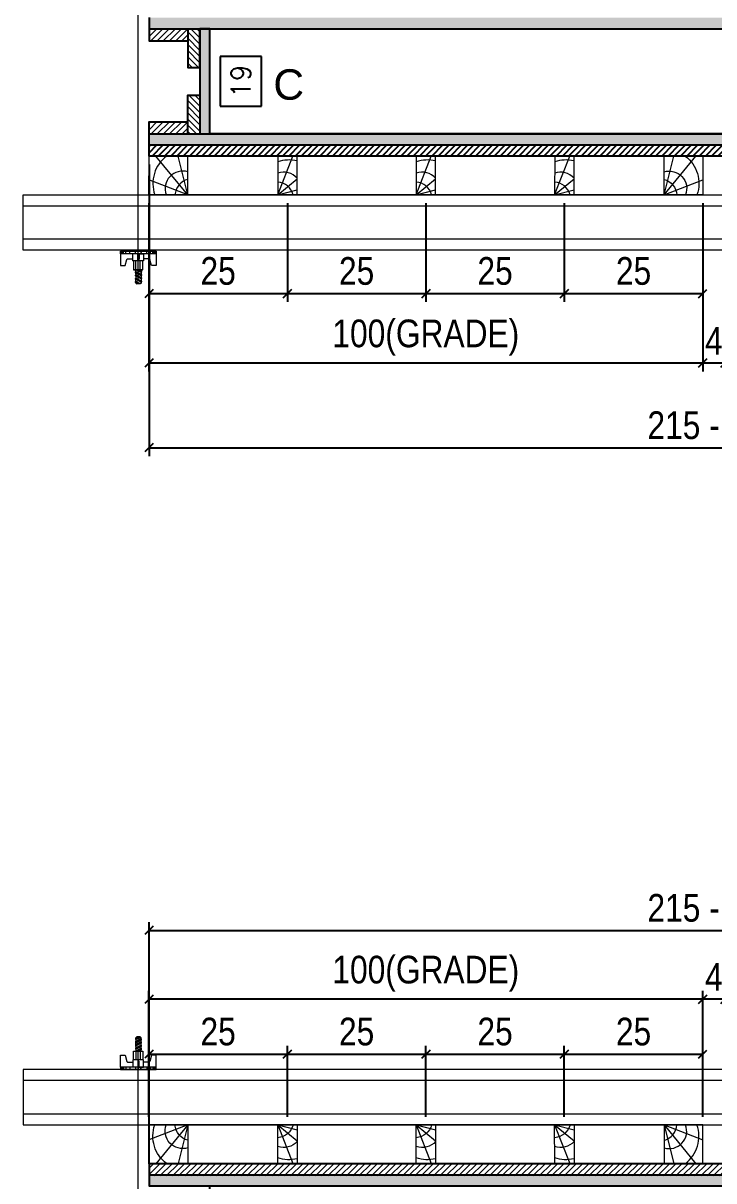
# Model space of a CAD drawing. Extents: x 14400 to 24104, y -21631 to 6985.
# Drawn here: x 21661.1 to 21910.5, y 1764.5 to 2182.7 of the extents above; entities that cross this region are included whole.
import ezdxf
from ezdxf.enums import TextEntityAlignment as Align

# ---------------------------------------------------------------- set-up
doc = ezdxf.new("R2010")
doc.units = 0
for name, color, linetype in [('CHAPA', 1, 'Continuous'), ('COTA', 241, 'Continuous'), ('MTH-PILAR-SEGUE', 5, 'Continuous'), ('SARRAFO', 251, 'Continuous'), ('TEXTO_GERAL', 7, 'Continuous')]:
    doc.layers.add(name, color=color, linetype=linetype)
for name, color, linetype, lineweight in [('Hachura', 251, 'Continuous', 9), ('Madeira', 126, 'Continuous', 18), ('Perfil Metálico', 224, 'Continuous', 18)]:
    doc.layers.add(name, color=color, linetype=linetype, lineweight=lineweight)
doc.styles.add('ARIAL', font='arial.ttf')
doc.styles.add('COTA TECNICA 2X', font='techl___.ttf', dxfattribs={"height": 10})
doc.styles.add('ROMANS', font='romans.shx')
doc.dimstyles.new('SECAO PILAR', dxfattribs={"dimtxt": 10, "dimasz": 3, "dimexe": 3, "dimexo": 3, "dimgap": 3, "dimtad": 1, "dimdec": 1, "dimlfac": 0.5, "dimzin": 12, "dimdsep": 46, "dimtxsty": 'COTA TECNICA 2X', "dimblk1": 'OBLIQUE', "dimblk2": 'OBLIQUE', "dimsah": 1, "dimcen": 0.9, "dimclrd": 256, "dimclre": 256, "dimclrt": 256, "dimadec": 1, "dimazin": 3, "dimtfac": 1, "dimtdec": 1, "dimtmove": 0, "dimatfit": 3, "dimfxl": 1, "dimtolj": 1, "dimtzin": 12, "dimarcsym": 0})
doc.dimstyles.new('SECÇÃO 2', dxfattribs={"dimtxt": 7, "dimasz": 6, "dimexe": 0.18, "dimexo": 2, "dimgap": -4, "dimtad": 3, "dimdec": 1, "dimlfac": 0.5, "dimzin": 12, "dimdsep": 46, "dimtxsty": 'ROMANS', "dimblk": 'ARCHTICK', "dimcen": 0.09, "dimse1": 1, "dimse2": 1, "dimsd1": 1, "dimsd2": 1, "dimclrd": 180, "dimclre": 5, "dimclrt": 1, "dimadec": 0, "dimazin": 3, "dimtfac": 1, "dimtdec": 1, "dimtofl": 0, "dimtmove": 0, "dimatfit": 3, "dimldrblk": 'ARCHTICK', "dimfxl": 1, "dimtolj": 1, "dimtzin": 0, "dimarcsym": 0})
pattern_1 = [(225, (12582.5476, -20748.7486), (1.12253202, -1.12253202), [])]
pattern_2 = [(315, (44616.3076, -7322.2923), (1.12253202, 1.12253202), [])]

# ---------------------------------------------------------------- blocks, each defined once
blk = doc.blocks.new('*D1159')
at = {"layer": 'COTA', "color": 180, "lineweight": -2, "transparency": 16777216}
for p, q in [((21945.67, 2161.66), (21919.33, 2161.66)), ((21919.33, 2161.66), (21919.33, 2146.66)), ((21945.67, 2146.66), (21945.67, 2161.66)), ((21919.33, 2146.66), (21945.67, 2146.66))]:
    blk.add_line(p, q, dxfattribs=at)
at = {"layer": 'Defpoints', "color": 0, "transparency": 16777216}
for p in [(21728.5, 2142.66), (22136.5, 2142.66), (22136.5, 2142.66)]:
    blk.add_point(p, dxfattribs=at)
at = {"layer": 'COTA', "color": 1, "transparency": 16777216, "insert": (21932.5, 2154.16), "char_height": 7, "attachment_point": 5, "style": 'ROMANS'}
blk.add_mtext('\\A1;204', dxfattribs=at)
blk = doc.blocks.new('_ArchTick')
at = {"color": 0, "linetype": 'ByBlock', "const_width": 0.15}
blk.add_lwpolyline([(-0.5, -0.5), (0.5, 0.5)], dxfattribs=at)
blk = doc.blocks.new('*D1161')
at = {"layer": 'COTA', "color": 180, "lineweight": -2, "transparency": 16777216}
for p, q in [((21747.16, 2170.66), (21732.16, 2170.66)), ((21732.16, 2170.66), (21732.16, 2152.66)), ((21747.16, 2152.66), (21747.16, 2170.66)), ((21732.16, 2152.66), (21747.16, 2152.66))]:
    blk.add_line(p, q, dxfattribs=at)
at = {"layer": 'Defpoints', "color": 0, "transparency": 16777216}
for p in [(21728.5, 2180.66), (21751.16, 2180.66), (21728.5, 2142.66)]:
    blk.add_point(p, dxfattribs=at)
at = {"layer": 'COTA', "color": 1, "transparency": 16777216, "insert": (21739.66, 2161.66), "char_height": 7, "attachment_point": 5, "rotation": 90, "style": 'ROMANS'}
blk.add_mtext('\\A1;19', dxfattribs=at)
blk = doc.blocks.new('*D1163')
at = {"layer": 'COTA', "color": 180, "lineweight": -2, "transparency": 16777216}
for p, q in [((22186.5, 2179.03), (22160.5, 2179.03)), ((22160.5, 2179.03), (22160.5, 2164.03)), ((22186.5, 2164.03), (22186.5, 2179.03)), ((22160.5, 2164.03), (22186.5, 2164.03))]:
    blk.add_line(p, q, dxfattribs=at)
at = {"layer": 'Defpoints', "color": 0, "transparency": 16777216}
for p in [(21728.5, 2180.66), (22618.5, 2180.66), (22618.5, 2160.03)]:
    blk.add_point(p, dxfattribs=at)
at = {"layer": 'COTA', "color": 1, "transparency": 16777216, "insert": (22173.5, 2171.53), "char_height": 7, "attachment_point": 5, "style": 'ROMANS'}
blk.add_mtext('\\A1;445', dxfattribs=at)
blk = doc.blocks.new('_Oblique')
at = {"color": 0, "linetype": 'ByBlock', "lineweight": -2}
blk.add_line((-0.5, -0.5), (0.5, 0.5), dxfattribs=at)
blk = doc.blocks.new('*D1169')
at = {"layer": 'COTA', "lineweight": -2, "transparency": 16777216}
for p, q in [((21706.5, 2131.66), (21706.5, 2026.26)), ((22136.5, 2131.66), (22136.5, 2026.26)), ((21706.5, 2029.26), (22136.5, 2029.26))]:
    blk.add_line(p, q, dxfattribs=at)
at = {"layer": 'Defpoints', "color": 0, "transparency": 16777216}
for p in [(21706.5, 2134.66), (22136.5, 2134.66), (22136.5, 2029.26)]:
    blk.add_point(p, dxfattribs=at)
at = {"layer": 'COTA', "lineweight": -2, "transparency": 16777216, "xscale": 3, "yscale": 3, "zscale": 3, "rotation": 180}
blk.add_blockref('_Oblique', (21706.5, 2029.26), dxfattribs=at)
at = {"layer": 'COTA', "lineweight": -2, "transparency": 16777216, "xscale": 3, "yscale": 3, "zscale": 3}
blk.add_blockref('_Oblique', (22136.5, 2029.26), dxfattribs=at)
at = {"layer": 'COTA', "transparency": 16777216, "insert": (21921.5, 2037.36), "char_height": 10, "attachment_point": 5, "style": 'COTA TECNICA 2X'}
blk.add_mtext('\\A1;215 - PAINEL', dxfattribs=at)
blk = doc.blocks.new('PONTALETE')
at = {"layer": 'Madeira'}
for q in [(2.71, 7), (7, 5.76), (7, 1.74)]:
    blk.add_line((0, 0), q, dxfattribs=at)
blk.add_lwpolyline([(0, 0), (7, 0), (7, 7), (0, 7)], close=True, dxfattribs=at)
for centre, radius, start, end in [((2.04, 0.06), 6.23, 37.2818, 109.0913), ((1.09, 0.9), 3.19, 343.603, 109.9847), ((-0.21, -0.78), 3.09, 14.6322, 86.0383)]:
    blk.add_arc(centre, radius, start, end, dxfattribs=at)
blk = doc.blocks.new('MEIO PONTALETE')
at = {"layer": 'Madeira'}
for q in [(2.71, 7), (3.5, 2.88), (3.5, 0.87)]:
    blk.add_line((0, 0), q, dxfattribs=at)
blk.add_lwpolyline([(0, 0), (3.5, 0), (3.5, 7), (0, 7)], close=True, dxfattribs=at)
for centre, radius, start, end in [((2.04, 0.06), 6.23, 76.4499, 109.0913), ((1.09, 0.9), 3.19, 40.9063, 109.9847), ((-0.21, -0.78), 3.09, 14.6322, 86.0383)]:
    blk.add_arc(centre, radius, start, end, dxfattribs=at)
blk = doc.blocks.new('*D2340')
at = {"layer": 'COTA', "lineweight": -2, "transparency": 16777216}
for p, q in [((21706.45, 2117.69), (21706.45, 2081.97)), ((21756.47, 2117.69), (21756.47, 2081.97)), ((21706.45, 2084.97), (21756.47, 2084.97))]:
    blk.add_line(p, q, dxfattribs=at)
at = {"layer": 'Defpoints', "color": 0, "transparency": 16777216}
for p in [(21706.45, 2120.69), (21756.47, 2120.69), (21756.47, 2084.97)]:
    blk.add_point(p, dxfattribs=at)
at = {"layer": 'COTA', "lineweight": -2, "transparency": 16777216, "xscale": 3, "yscale": 3, "zscale": 3, "rotation": 180}
blk.add_blockref('_Oblique', (21706.45, 2084.97), dxfattribs=at)
at = {"layer": 'COTA', "lineweight": -2, "transparency": 16777216, "xscale": 3, "yscale": 3, "zscale": 3}
blk.add_blockref('_Oblique', (21756.47, 2084.97), dxfattribs=at)
at = {"layer": 'COTA', "transparency": 16777216, "insert": (21731.46, 2093.08), "char_height": 10, "attachment_point": 5, "style": 'COTA TECNICA 2X'}
blk.add_mtext('\\A1;25', dxfattribs=at)
blk = doc.blocks.new('*D2341')
at = {"layer": 'COTA', "lineweight": -2, "transparency": 16777216}
for p, q in [((21756.47, 2117.69), (21756.47, 2081.97)), ((21806.47, 2117.69), (21806.47, 2081.97)), ((21756.47, 2084.97), (21806.47, 2084.97))]:
    blk.add_line(p, q, dxfattribs=at)
at = {"layer": 'Defpoints', "color": 0, "transparency": 16777216}
for p in [(21756.47, 2120.69), (21806.47, 2120.69), (21806.47, 2084.97)]:
    blk.add_point(p, dxfattribs=at)
at = {"layer": 'COTA', "lineweight": -2, "transparency": 16777216, "xscale": 3, "yscale": 3, "zscale": 3, "rotation": 180}
blk.add_blockref('_Oblique', (21756.47, 2084.97), dxfattribs=at)
at = {"layer": 'COTA', "lineweight": -2, "transparency": 16777216, "xscale": 3, "yscale": 3, "zscale": 3}
blk.add_blockref('_Oblique', (21806.47, 2084.97), dxfattribs=at)
at = {"layer": 'COTA', "transparency": 16777216, "insert": (21781.47, 2093.08), "char_height": 10, "attachment_point": 5, "style": 'COTA TECNICA 2X'}
blk.add_mtext('\\A1;25', dxfattribs=at)
blk = doc.blocks.new('*D2342')
at = {"layer": 'COTA', "lineweight": -2, "transparency": 16777216}
for p, q in [((21806.47, 2117.69), (21806.47, 2081.97)), ((21856.47, 2117.69), (21856.47, 2081.97)), ((21806.47, 2084.97), (21856.47, 2084.97))]:
    blk.add_line(p, q, dxfattribs=at)
at = {"layer": 'Defpoints', "color": 0, "transparency": 16777216}
for p in [(21806.47, 2120.69), (21856.47, 2120.69), (21856.47, 2084.97)]:
    blk.add_point(p, dxfattribs=at)
at = {"layer": 'COTA', "lineweight": -2, "transparency": 16777216, "xscale": 3, "yscale": 3, "zscale": 3, "rotation": 180}
blk.add_blockref('_Oblique', (21806.47, 2084.97), dxfattribs=at)
at = {"layer": 'COTA', "lineweight": -2, "transparency": 16777216, "xscale": 3, "yscale": 3, "zscale": 3}
blk.add_blockref('_Oblique', (21856.47, 2084.97), dxfattribs=at)
at = {"layer": 'COTA', "transparency": 16777216, "insert": (21831.47, 2093.08), "char_height": 10, "attachment_point": 5, "style": 'COTA TECNICA 2X'}
blk.add_mtext('\\A1;25', dxfattribs=at)
blk = doc.blocks.new('*D2343')
at = {"layer": 'COTA', "lineweight": -2, "transparency": 16777216}
for p, q in [((21706.45, 2117.69), (21706.45, 2056.86)), ((21906.46, 2117.68), (21906.46, 2056.86)), ((21906.46, 2059.86), (21706.45, 2059.86))]:
    blk.add_line(p, q, dxfattribs=at)
at = {"layer": 'Defpoints', "color": 0, "transparency": 16777216}
for p in [(21706.45, 2120.69), (21906.46, 2120.68), (21706.45, 2059.86)]:
    blk.add_point(p, dxfattribs=at)
at = {"layer": 'COTA', "lineweight": -2, "transparency": 16777216, "xscale": 3, "yscale": 3, "zscale": 3, "rotation": 180}
blk.add_blockref('_Oblique', (21706.45, 2059.86), dxfattribs=at)
at = {"layer": 'COTA', "lineweight": -2, "transparency": 16777216, "xscale": 3, "yscale": 3, "zscale": 3}
blk.add_blockref('_Oblique', (21906.46, 2059.86), dxfattribs=at)
at = {"layer": 'COTA', "transparency": 16777216, "insert": (21806.45, 2069.08), "char_height": 10, "attachment_point": 5, "style": 'COTA TECNICA 2X'}
blk.add_mtext('\\A1;100(GRADE)', dxfattribs=at)
blk = doc.blocks.new('*D2344')
at = {"layer": 'COTA', "lineweight": -2, "transparency": 16777216}
for p, q in [((21856.47, 2117.69), (21856.47, 2081.97)), ((21906.46, 2117.64), (21906.46, 2081.97)), ((21856.47, 2084.97), (21906.46, 2084.97))]:
    blk.add_line(p, q, dxfattribs=at)
at = {"layer": 'Defpoints', "color": 0, "transparency": 16777216}
for p in [(21856.47, 2120.69), (21906.46, 2120.64), (21906.46, 2084.97)]:
    blk.add_point(p, dxfattribs=at)
at = {"layer": 'COTA', "lineweight": -2, "transparency": 16777216, "xscale": 3, "yscale": 3, "zscale": 3, "rotation": 180}
blk.add_blockref('_Oblique', (21856.47, 2084.97), dxfattribs=at)
at = {"layer": 'COTA', "lineweight": -2, "transparency": 16777216, "xscale": 3, "yscale": 3, "zscale": 3}
blk.add_blockref('_Oblique', (21906.46, 2084.97), dxfattribs=at)
at = {"layer": 'COTA', "transparency": 16777216, "insert": (21881.47, 2093.08), "char_height": 10, "attachment_point": 5, "style": 'COTA TECNICA 2X'}
blk.add_mtext('\\A1;25', dxfattribs=at)
blk = doc.blocks.new('*D2350')
at = {"layer": 'COTA', "lineweight": -2, "transparency": 16777216}
for p, q in [((21906.48, 2117.66), (21906.48, 2056.86)), ((21914.49, 2117.66), (21914.49, 2056.86)), ((21914.49, 2059.86), (21906.48, 2059.86))]:
    blk.add_line(p, q, dxfattribs=at)
at = {"layer": 'Defpoints', "color": 0, "transparency": 16777216}
for p in [(21906.48, 2120.66), (21914.49, 2120.66), (21906.48, 2059.86)]:
    blk.add_point(p, dxfattribs=at)
at = {"layer": 'COTA', "lineweight": -2, "transparency": 16777216, "xscale": 3, "yscale": 3, "zscale": 3, "rotation": 180}
blk.add_blockref('_Oblique', (21906.48, 2059.86), dxfattribs=at)
at = {"layer": 'COTA', "lineweight": -2, "transparency": 16777216, "xscale": 3, "yscale": 3, "zscale": 3}
blk.add_blockref('_Oblique', (21914.49, 2059.86), dxfattribs=at)
at = {"layer": 'COTA', "transparency": 16777216, "insert": (21910.48, 2067.94), "char_height": 10, "attachment_point": 5, "style": 'COTA TECNICA 2X'}
blk.add_mtext('\\A1;4', dxfattribs=at)
blk = doc.blocks.new('*D2430')
at = {"layer": 'COTA', "lineweight": -2, "transparency": 16777216}
for p, q in [((21706.5, 1773.66), (21706.5, 1857.9)), ((22136.5, 1773.66), (22136.5, 1857.9)), ((21706.5, 1854.9), (22136.5, 1854.9))]:
    blk.add_line(p, q, dxfattribs=at)
at = {"layer": 'Defpoints', "color": 0, "transparency": 16777216}
for p in [(22136.5, 1854.9), (21706.5, 1770.66), (22136.5, 1770.66)]:
    blk.add_point(p, dxfattribs=at)
at = {"layer": 'COTA', "lineweight": -2, "transparency": 16777216, "xscale": 3, "yscale": 3, "zscale": 3, "rotation": 180}
blk.add_blockref('_Oblique', (21706.5, 1854.9), dxfattribs=at)
at = {"layer": 'COTA', "lineweight": -2, "transparency": 16777216, "xscale": 3, "yscale": 3, "zscale": 3}
blk.add_blockref('_Oblique', (22136.5, 1854.9), dxfattribs=at)
at = {"layer": 'COTA', "transparency": 16777216, "insert": (21921.5, 1863.01), "char_height": 10, "attachment_point": 5, "style": 'COTA TECNICA 2X'}
blk.add_mtext('\\A1;215 - PAINEL', dxfattribs=at)
blk = doc.blocks.new('*D2431')
at = {"layer": 'COTA', "lineweight": -2, "transparency": 16777216}
for p, q in [((21706.45, 1787.63), (21706.45, 1813.22)), ((21756.47, 1787.63), (21756.47, 1813.22)), ((21706.45, 1810.22), (21756.47, 1810.22))]:
    blk.add_line(p, q, dxfattribs=at)
at = {"layer": 'Defpoints', "color": 0, "transparency": 16777216}
for p in [(21756.47, 1810.22), (21706.45, 1784.63), (21756.47, 1784.63)]:
    blk.add_point(p, dxfattribs=at)
at = {"layer": 'COTA', "lineweight": -2, "transparency": 16777216, "xscale": 3, "yscale": 3, "zscale": 3, "rotation": 180}
blk.add_blockref('_Oblique', (21706.45, 1810.22), dxfattribs=at)
at = {"layer": 'COTA', "lineweight": -2, "transparency": 16777216, "xscale": 3, "yscale": 3, "zscale": 3}
blk.add_blockref('_Oblique', (21756.47, 1810.22), dxfattribs=at)
at = {"layer": 'COTA', "transparency": 16777216, "insert": (21731.46, 1818.33), "char_height": 10, "attachment_point": 5, "style": 'COTA TECNICA 2X'}
blk.add_mtext('\\A1;25', dxfattribs=at)
blk = doc.blocks.new('*D2432')
at = {"layer": 'COTA', "lineweight": -2, "transparency": 16777216}
for p, q in [((21756.47, 1787.63), (21756.47, 1813.22)), ((21806.47, 1787.63), (21806.47, 1813.22)), ((21756.47, 1810.22), (21806.47, 1810.22))]:
    blk.add_line(p, q, dxfattribs=at)
at = {"layer": 'Defpoints', "color": 0, "transparency": 16777216}
for p in [(21806.47, 1810.22), (21756.47, 1784.63), (21806.47, 1784.63)]:
    blk.add_point(p, dxfattribs=at)
at = {"layer": 'COTA', "lineweight": -2, "transparency": 16777216, "xscale": 3, "yscale": 3, "zscale": 3, "rotation": 180}
blk.add_blockref('_Oblique', (21756.47, 1810.22), dxfattribs=at)
at = {"layer": 'COTA', "lineweight": -2, "transparency": 16777216, "xscale": 3, "yscale": 3, "zscale": 3}
blk.add_blockref('_Oblique', (21806.47, 1810.22), dxfattribs=at)
at = {"layer": 'COTA', "transparency": 16777216, "insert": (21781.47, 1818.33), "char_height": 10, "attachment_point": 5, "style": 'COTA TECNICA 2X'}
blk.add_mtext('\\A1;25', dxfattribs=at)
blk = doc.blocks.new('*D2433')
at = {"layer": 'COTA', "lineweight": -2, "transparency": 16777216}
for p, q in [((21806.47, 1787.63), (21806.47, 1813.22)), ((21856.47, 1787.63), (21856.47, 1813.22)), ((21806.47, 1810.22), (21856.47, 1810.22))]:
    blk.add_line(p, q, dxfattribs=at)
at = {"layer": 'Defpoints', "color": 0, "transparency": 16777216}
for p in [(21856.47, 1810.22), (21806.47, 1784.63), (21856.47, 1784.63)]:
    blk.add_point(p, dxfattribs=at)
at = {"layer": 'COTA', "lineweight": -2, "transparency": 16777216, "xscale": 3, "yscale": 3, "zscale": 3, "rotation": 180}
blk.add_blockref('_Oblique', (21806.47, 1810.22), dxfattribs=at)
at = {"layer": 'COTA', "lineweight": -2, "transparency": 16777216, "xscale": 3, "yscale": 3, "zscale": 3}
blk.add_blockref('_Oblique', (21856.47, 1810.22), dxfattribs=at)
at = {"layer": 'COTA', "transparency": 16777216, "insert": (21831.47, 1818.33), "char_height": 10, "attachment_point": 5, "style": 'COTA TECNICA 2X'}
blk.add_mtext('\\A1;25', dxfattribs=at)
blk = doc.blocks.new('*D2434')
at = {"layer": 'COTA', "lineweight": -2, "transparency": 16777216}
for p, q in [((21706.45, 1787.63), (21706.45, 1833.04)), ((21906.46, 1787.64), (21906.46, 1833.04)), ((21906.46, 1830.04), (21706.45, 1830.04))]:
    blk.add_line(p, q, dxfattribs=at)
at = {"layer": 'Defpoints', "color": 0, "transparency": 16777216}
for p in [(21706.45, 1830.04), (21706.45, 1784.63), (21906.46, 1784.64)]:
    blk.add_point(p, dxfattribs=at)
at = {"layer": 'COTA', "lineweight": -2, "transparency": 16777216, "xscale": 3, "yscale": 3, "zscale": 3, "rotation": 180}
blk.add_blockref('_Oblique', (21706.45, 1830.04), dxfattribs=at)
at = {"layer": 'COTA', "lineweight": -2, "transparency": 16777216, "xscale": 3, "yscale": 3, "zscale": 3}
blk.add_blockref('_Oblique', (21906.46, 1830.04), dxfattribs=at)
at = {"layer": 'COTA', "transparency": 16777216, "insert": (21806.45, 1839.26), "char_height": 10, "attachment_point": 5, "style": 'COTA TECNICA 2X'}
blk.add_mtext('\\A1;100(GRADE)', dxfattribs=at)
blk = doc.blocks.new('*D2435')
at = {"layer": 'COTA', "lineweight": -2, "transparency": 16777216}
for p, q in [((21856.47, 1787.63), (21856.47, 1813.22)), ((21906.46, 1787.68), (21906.46, 1813.22)), ((21856.47, 1810.22), (21906.46, 1810.22))]:
    blk.add_line(p, q, dxfattribs=at)
at = {"layer": 'Defpoints', "color": 0, "transparency": 16777216}
for p in [(21906.46, 1810.22), (21856.47, 1784.63), (21906.46, 1784.68)]:
    blk.add_point(p, dxfattribs=at)
at = {"layer": 'COTA', "lineweight": -2, "transparency": 16777216, "xscale": 3, "yscale": 3, "zscale": 3, "rotation": 180}
blk.add_blockref('_Oblique', (21856.47, 1810.22), dxfattribs=at)
at = {"layer": 'COTA', "lineweight": -2, "transparency": 16777216, "xscale": 3, "yscale": 3, "zscale": 3}
blk.add_blockref('_Oblique', (21906.46, 1810.22), dxfattribs=at)
at = {"layer": 'COTA', "transparency": 16777216, "insert": (21881.47, 1818.33), "char_height": 10, "attachment_point": 5, "style": 'COTA TECNICA 2X'}
blk.add_mtext('\\A1;25', dxfattribs=at)
blk = doc.blocks.new('*D2441')
at = {"layer": 'COTA', "lineweight": -2, "transparency": 16777216}
for p, q in [((21906.48, 1787.66), (21906.48, 1833.04)), ((21914.49, 1787.66), (21914.49, 1833.04)), ((21914.49, 1830.04), (21906.48, 1830.04))]:
    blk.add_line(p, q, dxfattribs=at)
at = {"layer": 'Defpoints', "color": 0, "transparency": 16777216}
for p in [(21906.48, 1830.04), (21906.48, 1784.66), (21914.49, 1784.66)]:
    blk.add_point(p, dxfattribs=at)
at = {"layer": 'COTA', "lineweight": -2, "transparency": 16777216, "xscale": 3, "yscale": 3, "zscale": 3, "rotation": 180}
blk.add_blockref('_Oblique', (21906.48, 1830.04), dxfattribs=at)
at = {"layer": 'COTA', "lineweight": -2, "transparency": 16777216, "xscale": 3, "yscale": 3, "zscale": 3}
blk.add_blockref('_Oblique', (21914.49, 1830.04), dxfattribs=at)
at = {"layer": 'COTA', "transparency": 16777216, "insert": (21910.48, 1838.11), "char_height": 10, "attachment_point": 5, "style": 'COTA TECNICA 2X'}
blk.add_mtext('\\A1;4', dxfattribs=at)
blk = doc.blocks.new('C')
at = {"layer": 'Hachura', "color": 0}
for p, q in [((0, 3.22), (0, -3.22)), ((0.45, 3.22), (0, 3.22)), ((0.46, 3.16), (0, 3.16)), ((0.46, 3.05), (0, 3.05)), ((0.46, 2.88), (0, 2.88)), ((0, 2.75), (0, -1.16)), ((0.46, 2.65), (0, 2.65)), ((0.46, 2.23), (0, 2.23)), ((0.45, -3.23), (0.45, 3.22)), ((0.45, 3.22), (2.58, 3.22)), ((2.58, 2.39), (1.47, 2.09)), ((2.58, 3.22), (2.58, 2.39)), ((0.46, 1.51), (0, 1.51)), ((0.39, 0.49), (0.17, 0.49)), ((1.74, 0.97), (0.45, 0.97)), ((1.45, 0.1), (0.45, 0.1)), ((1.35, 1.94), (1.35, 0.96)), ((1.74, -0.97), (1.74, 0.97)), ((1.74, 0.97), (1.74, 0.84)), ((1.74, 0.97), (1.74, 0.84)), ((1.74, 0.84), (3.35, 0.84)), ((3.35, 0.45), (1.74, 0.45)), ((3.32, 0.84), (3.32, -0.84)), ((3.35, 0.84), (3.35, -0.84)), ((3.68, 0.45), (3.35, 0.45)), ((3.84, -0.52), (3.35, 0.45)), ((3.35, 0.06), (3.67, -0.57)), ((3.68, 0.45), (4.16, -0.52)), ((3.72, 0.5), (4.25, -0.57)), ((4.37, -0.55), (3.83, 0.53)), ((4.15, 0.45), (3.93, 0.45)), ((4.42, -0.52), (3.93, 0.45)), ((4.15, 0.45), (4.26, 0.45)), ((4.26, 0.45), (4.74, -0.52)), ((4.3, 0.5), (4.83, -0.57)), ((4.95, -0.55), (4.41, 0.53)), ((4.51, 0.45), (4.84, 0.45)), ((5, -0.52), (4.51, 0.45)), ((4.84, 0.45), (5.32, -0.52)), ((4.88, 0.5), (5.41, -0.57)), ((5.53, -0.55), (4.99, 0.53)), ((5.58, -0.52), (5.09, 0.45)), ((5.42, 0.45), (5.09, 0.45)), ((5.58, -0.52), (5.09, 0.45)), ((5.42, 0.45), (5.74, -0.19)), ((5.46, 0.5), (5.74, -0.07)), ((5.74, 0.19), (5.57, 0.53)), ((5.74, 0.32), (5.68, 0.45)), ((5.68, 0.45), (5.74, 0.45)), ((5.74, 0.45), (5.9, 0.29)), ((5.74, 0.45), (5.74, -0.52)), ((5.9, -0.36), (5.9, 0.29)), ((0.45, 0), (0, 0)), ((0.46, -1.52), (0, -1.52)), ((0.08, -0.48), (0.29, -0.48)), ((0.29, -0.48), (0.4, -0.48)), ((0.45, 0), (0.45, -0.97)), ((0.45, -0.16), (1.45, -0.16)), ((0.45, -0.65), (0.45, -0.32)), ((0.45, -3.23), (0.45, -0.65)), ((0.45, -0.97), (1.74, -0.97)), ((1.35, -1.94), (1.35, -0.97)), ((3.35, -0.32), (1.74, -0.32)), ((3.35, -0.84), (1.74, -0.84)), ((3.35, -0.07), (3.58, -0.52)), ((3.35, -0.52), (3.58, -0.52)), ((3.84, -0.52), (4.16, -0.52)), ((4.42, -0.52), (4.74, -0.52)), ((4.63, -0.52), (4.74, -0.52)), ((5, -0.52), (5.32, -0.52)), ((5.58, -0.52), (5.74, -0.52)), ((5.74, -0.52), (5.9, -0.36)), ((5.74, -0.52), (5.74, -0.52)), ((0.46, -2.23), (0, -2.23)), ((0.46, -2.65), (0, -2.65)), ((0.46, -2.88), (0, -2.88)), ((0.46, -3.05), (0, -3.05)), ((0.46, -3.16), (0, -3.16)), ((0, -3.22), (2.57, -3.22)), ((2.58, -2.39), (1.47, -2.1)), ((2.58, -3.23), (2.58, -2.39))]:
    blk.add_line(p, q, dxfattribs=at)
for centre, radius, start, end in [((1.52, 1.94), 0.161, 104.7436, 180), ((1.44, -0.03), 0.129, 272.695, 87.305), ((3.81, 0.39), 0.143, 25.5688, 154.4312), ((4.39, 0.39), 0.143, 25.5688, 154.4312), ((4.97, 0.39), 0.143, 25.5688, 154.4312), ((5.55, 0.39), 0.143, 25.5688, 154.4312), ((0.17, -0.37), 0.174, 221.744, 317.8592), ((1.52, -1.94), 0.161, 180, 255.2564), ((3.71, -0.4), 0.174, 222.1408, 318.256), ((4.29, -0.4), 0.174, 222.1408, 318.256), ((4.87, -0.4), 0.174, 222.1408, 318.256), ((5.45, -0.4), 0.174, 222.1408, 318.256), ((5.61, -0.4), 0.174, 317.8592, 318.256)]:
    blk.add_arc(centre, radius, start, end, dxfattribs=at)

msp = doc.modelspace()

# ---------------------------------------------------------------- hatches: boundary and pattern name
at = {"layer": 'Hachura'}
h = msp.add_hatch(color=256, dxfattribs=at)
h.dxf.hatch_style = 1
h.paths.add_polyline_path([(22640.5, 2180.66), (22640.5, 2184.66), (21706.5, 2184.66), (21706.5, 2180.66)])
h = msp.add_hatch(dxfattribs=at)
h.set_pattern_fill('ANSI31', color=256, scale=0.5, angle=180, style=0)
h.set_pattern_definition(pattern_1)
h.paths.add_polyline_path([(21720.5, 2180.66), (21720.5, 2176.26), (21706.5, 2176.26), (21706.5, 2180.66)])
h = msp.add_hatch(dxfattribs=at)
h.set_pattern_fill('ANSI31', color=256, scale=0.5, angle=270, style=0)
h.set_pattern_definition(pattern_2)
h.paths.add_polyline_path([(21724.9, 2166.66), (21720.5, 2166.66), (21720.5, 2180.66), (21724.9, 2180.66)])
h = msp.add_hatch(color=256, dxfattribs=at)
h.dxf.hatch_style = 1
h.paths.add_polyline_path([(21724.9, 2142.66), (21728.5, 2142.66), (21728.5, 2180.66), (21724.9, 2180.66)])
h = msp.add_hatch(dxfattribs=at)
h.set_pattern_fill('ANSI31', color=256, scale=0.5, angle=270, style=0)
h.set_pattern_definition(pattern_2)
h.paths.add_polyline_path([(21724.9, 2156.66), (21720.5, 2156.66), (21720.5, 2142.66), (21724.9, 2142.66)])
h = msp.add_hatch(dxfattribs=at)
h.set_pattern_fill('ANSI31', color=256, scale=0.5, angle=180, style=0)
h.set_pattern_definition(pattern_1)
h.paths.add_polyline_path([(21720.5, 2142.66), (21720.5, 2147.06), (21706.5, 2147.06), (21706.5, 2142.66)])
h = msp.add_hatch(color=256, dxfattribs=at)
h.dxf.hatch_style = 1
h.paths.add_polyline_path([(21706.5, 2142.66), (21706.5, 2138.66), (22136.5, 2138.66), (22136.5, 2142.66)])
h = msp.add_hatch(dxfattribs=at)
h.set_pattern_fill('ANSI31', color=256, scale=0.5, angle=180, style=0)
h.set_pattern_definition([(225, (12610.5476, -21158.7486), (1.12253202, -1.12253202), [])])
h.paths.add_polyline_path([(22136.5, 1770.66), (22136.5, 1766.26), (21706.5, 1766.26), (21706.5, 1770.66)])
h = msp.add_hatch(color=256, dxfattribs=at)
h.dxf.hatch_style = 1
h.paths.add_polyline_path([(22136.5, 1762.66), (22136.5, 1766.66), (21706.5, 1766.66), (21706.5, 1762.66)])
at = {"layer": 'SARRAFO'}
h = msp.add_hatch(dxfattribs=at)
h.set_pattern_fill('ANSI31', color=256, scale=0.5, angle=180, style=0)
h.set_pattern_definition([(225, (12610.5476, -20740.3486), (1.12253202, -1.12253202), [])])
h.paths.add_polyline_path([(22136.5, 2134.66), (22136.5, 2138.66), (21706.5, 2138.66), (21706.5, 2134.66)])

# ---------------------------------------------------------------- linework, layer by layer
at = {"layer": 'CHAPA'}
for points in [[(21706.5, 2184.66), (21706.5, 2180.66), (22640.5, 2180.66), (22640.5, 2184.66)], [(21706.5, 2138.66), (21706.5, 2142.66), (22136.5, 2142.66), (22136.5, 2138.66)], [(21706.5, 1766.66), (21706.5, 1762.66), (22136.5, 1762.66), (22136.5, 1766.66)]]:
    msp.add_lwpolyline(points, dxfattribs=at)
msp.add_lwpolyline([(21724.9, 2142.66), (21728.5, 2142.66), (21728.5, 2180.66), (21724.9, 2180.66)], close=True, dxfattribs=at)
at = {"layer": 'Hachura'}
for p, q in [((21702.63, 2089.46), (21702.64, 2229.79)), ((21702.63, 1671.46), (21702.64, 1811.79))]:
    msp.add_line(p, q, dxfattribs=at)
at = {"layer": 'Madeira'}
for points in [[(21706.48, 2120.66), (21706.5, 2134.66), (21906.49, 2134.66), (21906.48, 2120.66)], [(21706.48, 1784.66), (21706.5, 1770.66), (21906.49, 1770.66), (21906.48, 1784.66)]]:
    msp.add_lwpolyline(points, close=True, dxfattribs=at)
at = {"layer": 'MTH-PILAR-SEGUE', "linetype": 'Continuous'}
msp.add_lwpolyline([(22136.5, 1344.66), (22136.5, 1724.66), (21728.5, 1724.66), (21728.5, 1762.66), (22136.5, 1762.66), (22136.5, 2142.66), (21728.5, 2142.66), (21728.5, 2180.66), (22618.5, 2180.66), (22618.5, 2142.66), (22174.5, 2142.66), (22174.5, 1762.66), (22582.5, 1762.66), (22582.5, 1724.66), (22174.5, 1724.66), (22174.5, 1344.66), (22582.5, 1344.66), (22582.5, 1306.66), (21728.5, 1306.66), (21728.5, 1344.66), (22136.5, 1344.66)], dxfattribs=at)
at = {"layer": 'Perfil Metálico'}
for points in [[(21661.06, 2100.66), (21661.06, 2120.66), (22128.5, 2120.66), (22128.5, 2100.66)], [(22128.5, 2116.66), (22128.5, 2104.66), (21661.06, 2104.66), (21661.06, 2116.66)], [(21661.06, 1804.66), (21661.06, 1784.66), (22128.5, 1784.66), (22128.5, 1804.66)], [(22128.5, 1788.66), (22128.5, 1800.66), (21661.06, 1800.66), (21661.06, 1788.66)]]:
    msp.add_lwpolyline(points, close=True, dxfattribs=at)
at = {"layer": 'SARRAFO'}
for points in [[(21706.5, 2180.66), (21706.5, 2176.26), (21720.5, 2176.26)], [(21720.5, 2180.66), (21720.5, 2166.66), (21724.9, 2166.66), (21724.9, 2180.66)], [(21720.5, 2142.66), (21720.5, 2156.66), (21724.9, 2156.66), (21724.9, 2142.66)], [(21706.5, 2142.66), (21706.5, 2147.06), (21720.5, 2147.06)]]:
    msp.add_lwpolyline(points, dxfattribs=at)
for points in [[(21706.5, 2138.66), (22136.5, 2138.66), (22136.5, 2134.66), (21706.5, 2134.66)], [(21706.5, 1766.66), (22136.5, 1766.66), (22136.5, 1770.66), (21706.5, 1770.66)]]:
    msp.add_lwpolyline(points, close=True, dxfattribs=at)

# ---------------------------------------------------------------- block references
at = {"layer": 'Hachura', "linetype": 'Continuous', "yscale": 2, "zscale": 2}
for p, xscale, rotation in [((21702.63, 2100.26), -2, 90), ((21702.63, 1804.66), 2, 90.00000000000001)]:
    msp.add_blockref('C', p, dxfattribs=dict(at, xscale=xscale, rotation=rotation))
at = {"layer": 'Madeira'}
for name, p, xscale, yscale, zscale, rotation in [('PONTALETE', (21720.48, 2120.65), 2, 2, 2, 89.93708930310329), ('MEIO PONTALETE', (21752.98, 2120.66), 1.999999997962732, 1.999999997962732, 1.999999997962732, 359.9370893031033), ('MEIO PONTALETE', (21802.98, 2120.66), 1.999999997962732, 1.999999997962732, 1.999999997962732, 359.9370893031033), ('MEIO PONTALETE', (21852.98, 2120.66), 1.999999997962732, 1.999999997962732, 1.999999997962732, 359.9370893031033), ('PONTALETE', (21892.48, 2120.67), -2, 2, 2, 269.9370893031033), ('PONTALETE', (21720.48, 1784.67), -2, 2, 2, 90.0629106968967), ('MEIO PONTALETE', (21752.98, 1784.66), -1.999999997962732, 1.999999997962732, 1.999999997962732, 180.0629106968967), ('MEIO PONTALETE', (21802.98, 1784.66), -1.999999997962732, 1.999999997962732, 1.999999997962732, 180.0629106968967), ('MEIO PONTALETE', (21852.98, 1784.66), -1.999999997962732, 1.999999997962732, 1.999999997962732, 180.0629106968967), ('PONTALETE', (21892.48, 1784.65), 2, 2, 2, 270.0629106968967)]:
    msp.add_blockref(name, p, dxfattribs=dict(at, xscale=xscale, yscale=yscale, zscale=zscale, rotation=rotation))

# ---------------------------------------------------------------- texts
at = {"layer": 'TEXTO_GERAL', "style": 'ARIAL'}
msp.add_text('C', height=11, dxfattribs=at).set_placement((21756.94, 2160.5), align=Align.MIDDLE_CENTER)

# ---------------------------------------------------------------- dimensions: what is measured, and where the dimension line sits
at = {"layer": 'COTA'}
dim = msp.add_linear_dim(base=(21751.16, 2180.66), p1=(21728.5, 2142.66), p2=(21728.5, 2180.66), angle=90, dimstyle='SECÇÃO 2', dxfattribs=at)
dim.commit()
dim.dimension.update_dxf_attribs({"geometry": '*D1161', "text_midpoint": (21751.16, 2161.66), "dimtype": 160})
for base, p1, p2, dimstyle, picture, middle in [((22618.5, 2160.03), (21728.5, 2180.66), (22618.5, 2180.66), 'SECÇÃO 2', '*D1163', (22173.5, 2160.03)), ((22136.5, 2142.66), (21728.5, 2142.66), (22136.5, 2142.66), 'SECÇÃO 2', '*D1159', (21932.5, 2142.66)), ((21906.48, 2059.86), (21914.49, 2120.66), (21906.48, 2120.66), 'SECAO PILAR', '*D2350', (21910.48, 2059.86)), ((21906.48, 1830.04), (21914.49, 1784.66), (21906.48, 1784.66), 'SECAO PILAR', '*D2441', (21910.48, 1830.04))]:
    dim = msp.add_linear_dim(base=base, p1=p1, p2=p2, dimstyle=dimstyle, dxfattribs=at)
    dim.commit()
    dim.dimension.update_dxf_attribs({"geometry": picture, "text_midpoint": middle, "dimtype": 160})
for base, p1, p2, text, picture, middle in [((22136.5, 2029.26), (21706.5, 2134.66), (22136.5, 2134.66), '<> - PAINEL', '*D1169', (21921.5, 2037.36)), ((21706.45, 2059.86), (21906.46, 2120.68), (21706.45, 2120.69), '<>(GRADE)', '*D2343', (21806.45, 2069.08)), ((22136.5, 1854.9), (21706.5, 1770.66), (22136.5, 1770.66), '<> - PAINEL', '*D2430', (21921.5, 1863.01)), ((21706.45, 1830.04), (21906.46, 1784.64), (21706.45, 1784.63), '<>(GRADE)', '*D2434', (21806.45, 1839.26))]:
    dim = msp.add_linear_dim(base=base, p1=p1, p2=p2, text=text, dimstyle='SECAO PILAR', dxfattribs=at)
    dim.commit()
    dim.dimension.update_dxf_attribs({"geometry": picture, "text_midpoint": middle})
for base, p1, p2, picture, middle in [((21756.47, 2084.97), (21706.45, 2120.69), (21756.47, 2120.69), '*D2340', (21731.46, 2093.08)), ((21806.47, 2084.97), (21756.47, 2120.69), (21806.47, 2120.69), '*D2341', (21781.47, 2093.08)), ((21856.47, 2084.97), (21806.47, 2120.69), (21856.47, 2120.69), '*D2342', (21831.47, 2093.08)), ((21906.46, 2084.97), (21856.47, 2120.69), (21906.46, 2120.64), '*D2344', (21881.47, 2093.08)), ((21756.47, 1810.22), (21706.45, 1784.63), (21756.47, 1784.63), '*D2431', (21731.46, 1818.33)), ((21806.47, 1810.22), (21756.47, 1784.63), (21806.47, 1784.63), '*D2432', (21781.47, 1818.33)), ((21856.47, 1810.22), (21806.47, 1784.63), (21856.47, 1784.63), '*D2433', (21831.47, 1818.33)), ((21906.46, 1810.22), (21856.47, 1784.63), (21906.46, 1784.68), '*D2435', (21881.47, 1818.33))]:
    dim = msp.add_linear_dim(base=base, p1=p1, p2=p2, dimstyle='SECAO PILAR', dxfattribs=at)
    dim.commit()
    dim.dimension.update_dxf_attribs({"geometry": picture, "text_midpoint": middle})

doc.saveas('drawing.dxf')
